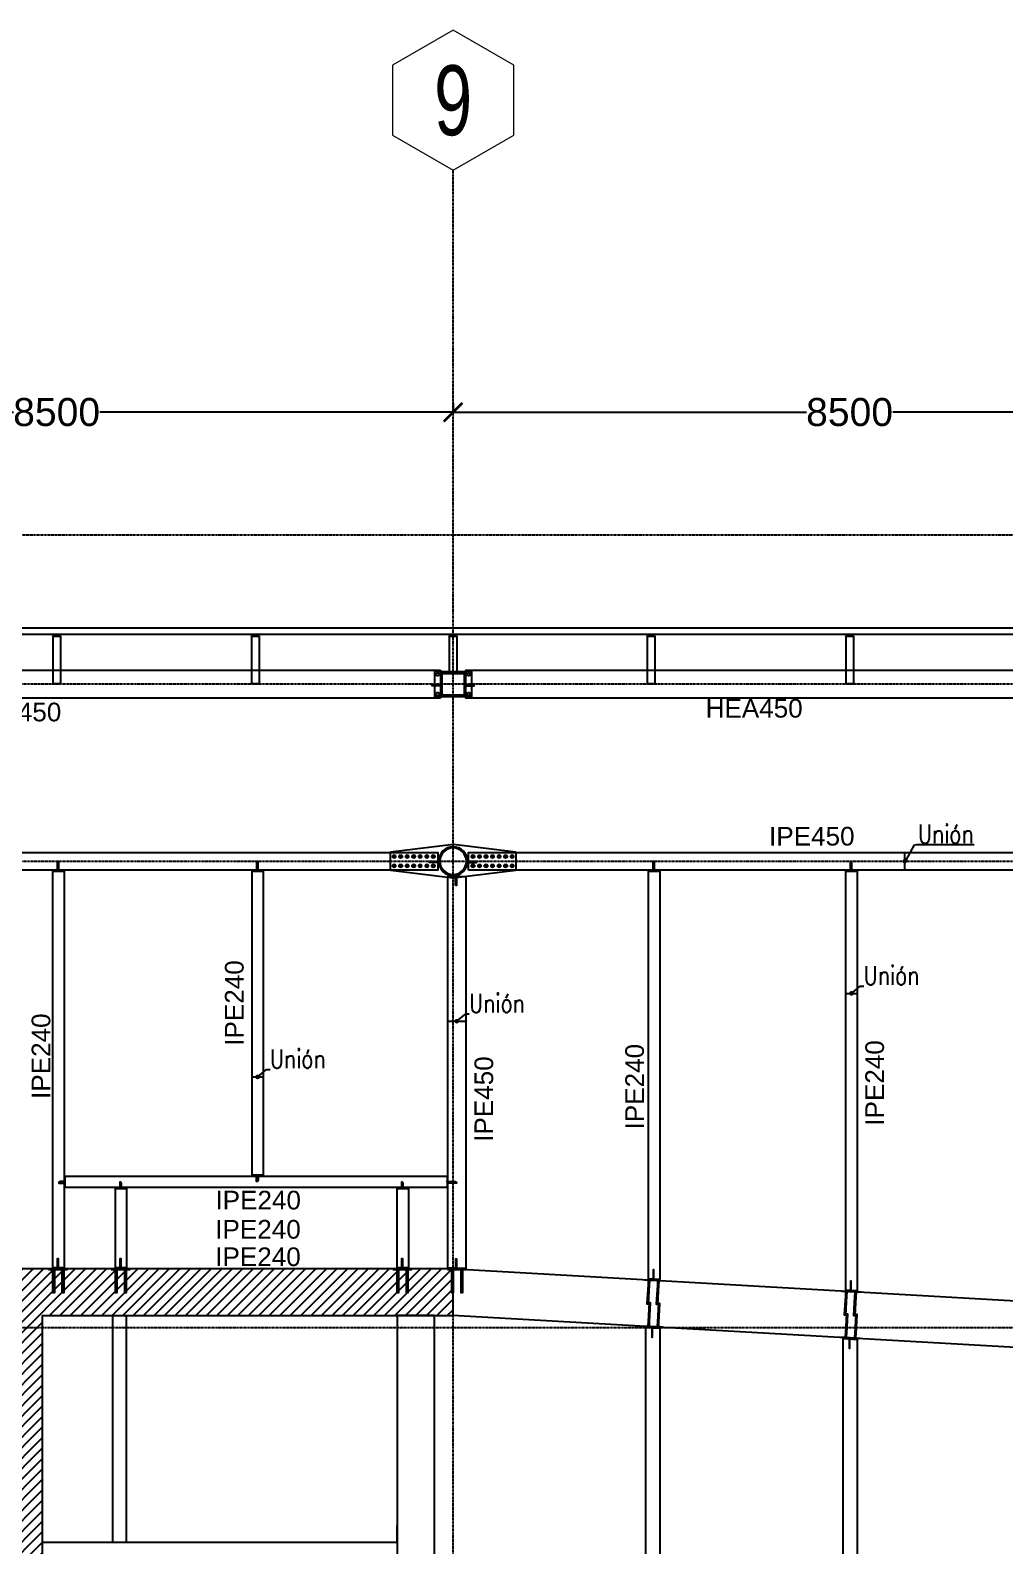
# Model space of a CAD drawing. Header units: millimetres. Extents: x -12345 to 95575, y -14368 to 31862.
# Drawn here: x 20968 to 31413, y 14663 to 30907 of the extents above; entities that cross this region are included whole.
import ezdxf
from ezdxf.enums import TextEntityAlignment as Align

# ---------------------------------------------------------------- set-up
doc = ezdxf.new("R2010")
doc.units = ezdxf.units.MM
doc.header["$LTSCALE"] = 0.95
doc.linetypes.add('DXK_LINE_DOT3', pattern=[5.9187, 2.979, -0.9799, 0.9799, -0.9799])
doc.layers.get('0').update_dxf_attribs({"color": 255})
for name, color, linetype, lineweight in [('0-3', 250, 'Continuous', 5), ('E_COLUMNAS-1', 1, 'Continuous', 25), ('E_COLUMNAS-3', 1, 'Continuous', 35), ('E_TEXTO', 3, 'Continuous', 9), ('E_VIGAS-1', 254, 'Continuous', 25), ('HCB_EJES', 1, 'DXK_LINE_DOT3', 9), ('S-COLS-HDLN-1', 52, 'Continuous', 9), ('S-COLS-HDLN-2', 52, 'Continuous', 35)]:
    doc.layers.add(name, color=color, linetype=linetype, lineweight=lineweight)
for name, color, linetype in [('COTAS', 8, 'Continuous'), ('HCB-ACH_PANT', 253, 'Continuous'), ('HCB-EJES', 1, 'Continuous'), ('HCB-PLATINAS', 5, 'Continuous'), ('HCB-ROTULOS', 2, 'Continuous'), ('HCB_PANTALLAS', 6, 'Continuous'), ('HCB_VIGAS', 4, 'Continuous'), ('UNIÒN', 6, 'Continuous')]:
    doc.layers.add(name, color=color, linetype=linetype)
doc.styles.add('CNI_COTAS', font='romans.shx', dxfattribs={"width": 0.8})
doc.styles.add('VERDANA', font='arial.ttf')
doc.dimstyles.new('1.125', dxfattribs={"dimscale": 0, "dimtxt": 300, "dimasz": 200, "dimexe": 4, "dimexo": 4, "dimgap": 15, "dimtad": 0, "dimdec": 0, "dimzin": 4, "dimdsep": 46, "dimtxsty": 'VERDANA', "dimblk": 'ARCHTICK', "dimcen": -10, "dimclrd": 256, "dimclrt": 3, "dimadec": 0, "dimazin": 0, "dimtfac": 1, "dimtdec": 0, "dimtmove": 2, "dimatfit": 0, "dimldrblk": 'OBLIQUE', "dimfxl": 0.05, "dimtolj": 1, "dimtzin": 0, "dimarcsym": 0})
doc.dimstyles.new('UNIÒN', dxfattribs={"dimscale": 0, "dimtxt": 200, "dimasz": 60, "dimexe": 4, "dimexo": 4, "dimgap": 15, "dimtad": 1, "dimdec": 0, "dimzin": 4, "dimdsep": 46, "dimtxsty": 'CNI_COTAS', "dimcen": -0.09, "dimclrd": 6, "dimclrt": 3, "dimadec": 0, "dimazin": 0, "dimtfac": 1, "dimtdec": 0, "dimtmove": 2, "dimatfit": 0, "dimfxl": 0.05, "dimtolj": 1, "dimtzin": 0, "dimarcsym": 0})

# ---------------------------------------------------------------- blocks, each defined once
blk = doc.blocks.new('EST_SFM_VIGA-METALICA-SECCION-C - EST_SFM_VIGA-METALICA-UPN160-1505289-_10_00m_N_E_-NIVEL-3 DOC')
at = {"layer": 'E_VIGAS-1'}
for p, q in [((44.822, 0.018), (-44.831, 0.018)), ((-44.831, -0.047), (44.822, -0.047))]:
    blk.add_line(p, q, dxfattribs=at)
blk = doc.blocks.new('DCTIB_CNI_EST_MOD-1A-FAC_0001_rvt-2-_10_00m_N_E_-NIVEL-3 DOC')
at = {"layer": 'E_VIGAS-1'}
for p, q in [((-61.453, 165.076), (-61.453, 165.077)), ((-61.453, 165.077), (-61.425, 165.077)), ((-61.453, 165.076), (-61.371, 165.076)), ((-61.371, 165.076), (-61.453, 165.076)), ((-61.453, 165.076), (-61.453, 164.564)), ((-61.415, 165.082), (-61.415, 165.096)), ((-61.415, 165.077), (-61.415, 165.082)), ((-61.41, 165.096), (-61.41, 165.082)), ((-61.41, 165.082), (-61.41, 165.077)), ((-61.399, 165.077), (-61.371, 165.077)), ((-61.371, 165.077), (-61.371, 165.076)), ((-61.371, 165.076), (-61.371, 164.564)), ((-59.323, 165.076), (-59.323, 165.077)), ((-59.323, 165.077), (-59.295, 165.077)), ((-59.323, 165.076), (-59.241, 165.076)), ((-59.241, 165.076), (-59.323, 165.076)), ((-59.323, 165.076), (-59.323, 164.564)), ((-59.285, 165.082), (-59.285, 165.096)), ((-59.285, 165.077), (-59.285, 165.082)), ((-59.28, 165.096), (-59.28, 165.082)), ((-59.28, 165.082), (-59.28, 165.077)), ((-59.269, 165.077), (-59.241, 165.077)), ((-59.241, 165.077), (-59.241, 165.076)), ((-59.241, 165.076), (-59.241, 164.564)), ((-57.203, 165.076), (-57.203, 165.077)), ((-57.203, 165.077), (-57.175, 165.077)), ((-57.203, 165.076), (-57.121, 165.076)), ((-57.121, 165.076), (-57.203, 165.076)), ((-57.203, 165.076), (-57.203, 164.686)), ((-57.165, 165.082), (-57.165, 165.096)), ((-57.165, 165.077), (-57.165, 165.082)), ((-57.16, 165.096), (-57.16, 165.082)), ((-57.16, 165.082), (-57.16, 165.077)), ((-57.149, 165.077), (-57.121, 165.077)), ((-57.121, 165.077), (-57.121, 165.076)), ((-57.121, 165.076), (-57.121, 164.686)), ((-55.083, 165.076), (-55.083, 165.077)), ((-55.083, 165.077), (-55.055, 165.077)), ((-55.083, 165.076), (-55.001, 165.076)), ((-55.001, 165.076), (-55.083, 165.076)), ((-55.083, 165.076), (-55.083, 164.564)), ((-55.045, 165.082), (-55.045, 165.096)), ((-55.045, 165.077), (-55.045, 165.082)), ((-55.04, 165.096), (-55.04, 165.082)), ((-55.04, 165.082), (-55.04, 165.077)), ((-55.029, 165.077), (-55.001, 165.077)), ((-55.001, 165.077), (-55.001, 165.076)), ((-55.001, 165.076), (-55.001, 164.564)), ((-52.953, 165.076), (-52.953, 165.077)), ((-52.953, 165.077), (-52.925, 165.077)), ((-52.953, 165.076), (-52.871, 165.076)), ((-52.871, 165.076), (-52.953, 165.076)), ((-52.953, 165.076), (-52.953, 164.564)), ((-52.915, 165.082), (-52.915, 165.096)), ((-52.915, 165.077), (-52.915, 165.082)), ((-52.91, 165.096), (-52.91, 165.082)), ((-52.91, 165.082), (-52.91, 165.077)), ((-52.899, 165.077), (-52.871, 165.077)), ((-52.871, 165.077), (-52.871, 165.076)), ((-52.871, 165.076), (-52.871, 164.564)), ((-61.371, 164.564), (-61.453, 164.564)), ((-59.241, 164.564), (-59.323, 164.564)), ((-57.121, 164.686), (-57.203, 164.686)), ((-55.001, 164.564), (-55.083, 164.564)), ((-52.871, 164.564), (-52.953, 164.564))]:
    blk.add_line(p, q, dxfattribs=at)
for points, knots in [([(-61.425, 165.077), (-61.424, 165.077), (-61.423, 165.077), (-61.42, 165.077), (-61.418, 165.078), (-61.416, 165.078), (-61.415, 165.08), (-61.415, 165.081), (-61.415, 165.082)], [0, 0, 0, 0, 0.142857, 0.285714, 0.428571, 0.571429, 0.785714, 1, 1, 1, 1]), ([(-61.415, 165.082), (-61.415, 165.081), (-61.415, 165.08), (-61.417, 165.078), (-61.418, 165.078), (-61.42, 165.077), (-61.421, 165.077), (-61.422, 165.077), (-61.424, 165.077), (-61.425, 165.077)], [0, 0, 0, 0, 0.285714, 0.428571, 0.571429, 0.678571, 0.732143, 0.785714, 1, 1, 1, 1]), ([(-61.399, 165.077), (-61.4, 165.077), (-61.401, 165.077), (-61.404, 165.077), (-61.406, 165.078), (-61.408, 165.078), (-61.409, 165.08), (-61.41, 165.081), (-61.41, 165.082)], [0, 0, 0, 0, 0.142857, 0.285714, 0.428571, 0.571429, 0.785714, 1, 1, 1, 1]), ([(-61.41, 165.082), (-61.41, 165.081), (-61.409, 165.08), (-61.408, 165.078), (-61.406, 165.078), (-61.405, 165.077), (-61.404, 165.077), (-61.402, 165.077), (-61.4, 165.077), (-61.399, 165.077)], [0, 0, 0, 0, 0.285714, 0.428571, 0.571429, 0.678571, 0.732143, 0.785714, 1, 1, 1, 1]), ([(-59.295, 165.077), (-59.294, 165.077), (-59.293, 165.077), (-59.29, 165.077), (-59.288, 165.078), (-59.286, 165.078), (-59.285, 165.08), (-59.285, 165.081), (-59.285, 165.082)], [0, 0, 0, 0, 0.142857, 0.285714, 0.428571, 0.571429, 0.785714, 1, 1, 1, 1]), ([(-59.285, 165.082), (-59.285, 165.081), (-59.285, 165.08), (-59.287, 165.078), (-59.288, 165.078), (-59.29, 165.077), (-59.291, 165.077), (-59.292, 165.077), (-59.294, 165.077), (-59.295, 165.077)], [0, 0, 0, 0, 0.285714, 0.428571, 0.571429, 0.678571, 0.732143, 0.785714, 1, 1, 1, 1]), ([(-59.269, 165.077), (-59.27, 165.077), (-59.271, 165.077), (-59.274, 165.077), (-59.276, 165.078), (-59.278, 165.078), (-59.279, 165.08), (-59.28, 165.081), (-59.28, 165.082)], [0, 0, 0, 0, 0.142857, 0.285714, 0.428571, 0.571429, 0.785714, 1, 1, 1, 1]), ([(-59.28, 165.082), (-59.28, 165.081), (-59.279, 165.08), (-59.278, 165.078), (-59.276, 165.078), (-59.275, 165.077), (-59.274, 165.077), (-59.272, 165.077), (-59.27, 165.077), (-59.269, 165.077)], [0, 0, 0, 0, 0.285714, 0.428571, 0.571429, 0.678571, 0.732143, 0.785714, 1, 1, 1, 1]), ([(-57.175, 165.077), (-57.174, 165.077), (-57.173, 165.077), (-57.17, 165.077), (-57.168, 165.078), (-57.166, 165.078), (-57.165, 165.08), (-57.165, 165.081), (-57.165, 165.082)], [0, 0, 0, 0, 0.142857, 0.285714, 0.428571, 0.571429, 0.785714, 1, 1, 1, 1]), ([(-57.165, 165.082), (-57.165, 165.081), (-57.165, 165.08), (-57.167, 165.078), (-57.168, 165.078), (-57.17, 165.077), (-57.171, 165.077), (-57.172, 165.077), (-57.174, 165.077), (-57.175, 165.077)], [0, 0, 0, 0, 0.285714, 0.428571, 0.571429, 0.678571, 0.732143, 0.785714, 1, 1, 1, 1]), ([(-57.149, 165.077), (-57.15, 165.077), (-57.151, 165.077), (-57.154, 165.077), (-57.156, 165.078), (-57.158, 165.078), (-57.159, 165.08), (-57.16, 165.081), (-57.16, 165.082)], [0, 0, 0, 0, 0.142857, 0.285714, 0.428571, 0.571429, 0.785714, 1, 1, 1, 1]), ([(-57.16, 165.082), (-57.16, 165.081), (-57.159, 165.08), (-57.158, 165.078), (-57.156, 165.078), (-57.155, 165.077), (-57.154, 165.077), (-57.152, 165.077), (-57.15, 165.077), (-57.149, 165.077)], [0, 0, 0, 0, 0.285714, 0.428571, 0.571429, 0.678571, 0.732143, 0.785714, 1, 1, 1, 1]), ([(-55.055, 165.077), (-55.054, 165.077), (-55.053, 165.077), (-55.05, 165.077), (-55.048, 165.078), (-55.046, 165.078), (-55.045, 165.08), (-55.045, 165.081), (-55.045, 165.082)], [0, 0, 0, 0, 0.142857, 0.285714, 0.428571, 0.571429, 0.785714, 1, 1, 1, 1]), ([(-55.045, 165.082), (-55.045, 165.081), (-55.045, 165.08), (-55.047, 165.078), (-55.048, 165.078), (-55.05, 165.077), (-55.051, 165.077), (-55.052, 165.077), (-55.054, 165.077), (-55.055, 165.077)], [0, 0, 0, 0, 0.285714, 0.428571, 0.571429, 0.678571, 0.732143, 0.785714, 1, 1, 1, 1]), ([(-55.029, 165.077), (-55.03, 165.077), (-55.031, 165.077), (-55.034, 165.077), (-55.036, 165.078), (-55.038, 165.078), (-55.039, 165.08), (-55.04, 165.081), (-55.04, 165.082)], [0, 0, 0, 0, 0.142857, 0.285714, 0.428571, 0.571429, 0.785714, 1, 1, 1, 1]), ([(-55.04, 165.082), (-55.04, 165.081), (-55.039, 165.08), (-55.038, 165.078), (-55.036, 165.078), (-55.035, 165.077), (-55.034, 165.077), (-55.032, 165.077), (-55.03, 165.077), (-55.029, 165.077)], [0, 0, 0, 0, 0.285714, 0.428571, 0.571429, 0.678571, 0.732143, 0.785714, 1, 1, 1, 1]), ([(-52.925, 165.077), (-52.924, 165.077), (-52.923, 165.077), (-52.92, 165.077), (-52.918, 165.078), (-52.916, 165.078), (-52.915, 165.08), (-52.915, 165.081), (-52.915, 165.082)], [0, 0, 0, 0, 0.142857, 0.285714, 0.428571, 0.571429, 0.785714, 1, 1, 1, 1]), ([(-52.915, 165.082), (-52.915, 165.081), (-52.915, 165.08), (-52.917, 165.078), (-52.918, 165.078), (-52.92, 165.077), (-52.921, 165.077), (-52.922, 165.077), (-52.924, 165.077), (-52.925, 165.077)], [0, 0, 0, 0, 0.285714, 0.428571, 0.571429, 0.678571, 0.732143, 0.785714, 1, 1, 1, 1]), ([(-52.899, 165.077), (-52.9, 165.077), (-52.901, 165.077), (-52.904, 165.077), (-52.906, 165.078), (-52.908, 165.078), (-52.909, 165.08), (-52.91, 165.081), (-52.91, 165.082)], [0, 0, 0, 0, 0.142857, 0.285714, 0.428571, 0.571429, 0.785714, 1, 1, 1, 1]), ([(-52.91, 165.082), (-52.91, 165.081), (-52.909, 165.08), (-52.908, 165.078), (-52.906, 165.078), (-52.905, 165.077), (-52.904, 165.077), (-52.902, 165.077), (-52.9, 165.077), (-52.899, 165.077)], [0, 0, 0, 0, 0.285714, 0.428571, 0.571429, 0.678571, 0.732143, 0.785714, 1, 1, 1, 1])]:
    blk.add_open_spline(points, degree=3, knots=knots, dxfattribs=at)
blk.add_blockref('EST_SFM_VIGA-METALICA-SECCION-C - EST_SFM_VIGA-METALICA-UPN160-1505289-_10_00m_N_E_-NIVEL-3 DOC', (-41.042, 165.143), dxfattribs=at)
blk = doc.blocks.new('EST_SCM_COLUMNA-METALICA-SECCION-CIRCULAR - EST_SCM_COLUMNA-TUBULAR-CIRCULAR_PTEØ_12__e_10_3mm-V39-_10_00m_N_E_-NIVEL-3 DOC')
at = {"layer": 'S-COLS-HDLN-1'}
h = blk.add_hatch(dxfattribs=at)
h.set_pattern_fill('FP_6', color=256, style=0, pattern_type=2)
h.set_pattern_definition([(45, (-162.662, -57.162), (-0.15909903, 0.15909903), [])])
h.paths.add_polyline_path([(-0.152, 0), (-0.144, -0.048), (-0.128, -0.082), (-0.1, -0.115), (-0.059, -0.14), (-0.02, -0.151), (0.022, -0.151), (0.063, -0.139), (0.1, -0.115), (0.131, -0.077), (0.147, -0.04), (0.152, 0), (0.146, 0.043), (0.128, 0.082), (0.095, 0.118), (0.059, 0.14), (0.02, 0.151), (-0.022, 0.151), (-0.063, 0.139), (-0.1, 0.115), (-0.131, 0.077), (-0.147, 0.04)])
h.paths.add_polyline_path([(-0.142, 0), (-0.135, 0.043), (-0.12, 0.077), (-0.093, 0.107), (-0.059, 0.129), (-0.015, 0.141), (0.022, 0.14), (0.063, 0.127), (0.095, 0.105), (0.12, 0.077), (0.136, 0.04), (0.142, 0), (0.136, -0.04), (0.12, -0.077), (0.093, -0.107), (0.059, -0.129), (0.02, -0.141), (-0.02, -0.141), (-0.063, -0.127), (-0.093, -0.107), (-0.12, -0.077), (-0.137, -0.034), (-0.138, -0.025)])
at = {"layer": 'E_COLUMNAS-1'}
for radius, start, end in [(0.152, 360, 180), (0.152, 180, 360), (0.142, 0, 180), (0.142, 180, 0)]:
    blk.add_arc((0, 0), radius, start, end, dxfattribs=at)
blk = doc.blocks.new('EST_SCM_COLUMNA-METALICA-SECCION-CUADRADA - EST_SCM_COLUMNA-TUBULAR-CUADRADA_PTEØ_250x250e_8mm-3539288-_10_00m_N_E_-NIVEL-3 DOC')
at = {"layer": 'S-COLS-HDLN-1'}
h = blk.add_hatch(dxfattribs=at)
h.set_pattern_fill('FP_26', color=256, style=0, pattern_type=2)
h.set_pattern_definition([(135, (57.162, -164.559), (-0.15909903, -0.15909903), [])])
h.paths.add_polyline_path([(0.109, -0.125), (0.12, -0.12), (0.125, -0.109), (0.125, 0.109), (0.12, 0.12), (0.109, 0.125), (-0.11, 0.124), (-0.12, 0.12), (-0.125, 0.109), (-0.125, -0.109), (-0.12, -0.12), (-0.109, -0.125), (-0.042, -0.125)])
h.paths.add_polyline_path([(-0.042, -0.117), (-0.11, -0.117), (-0.115, -0.115), (-0.117, -0.109), (-0.117, 0.109), (-0.115, 0.115), (-0.109, 0.117), (0.109, 0.117), (0.115, 0.115), (0.117, 0.109), (0.117, -0.109), (0.115, -0.115), (0.109, -0.117)])
at = {"layer": 'E_COLUMNAS-1'}
for p, q in [((-0.125, 0.109), (-0.125, -0.109)), ((-0.117, -0.109), (-0.117, 0.109)), ((0.109, 0.125), (-0.109, 0.125)), ((-0.109, 0.117), (0.109, 0.117)), ((0.117, 0.109), (0.117, -0.109)), ((0.125, -0.109), (0.125, 0.109)), ((0.109, -0.117), (-0.109, -0.117)), ((-0.109, -0.125), (0.109, -0.125))]:
    blk.add_line(p, q, dxfattribs=at)
for centre, radius, start, end in [((-0.109, 0.109), 0.016, 90, 180), ((-0.109, 0.109), 0.016, 139.7676, 178.6233), ((-0.109, 0.109), 0.016, 91.3767, 130.2324), ((-0.109, 0.109), 0.008, 90, 180), ((0.109, 0.109), 0.016, 360, 90), ((0.109, 0.109), 0.016, 49.7676, 88.6233), ((0.109, 0.109), 0.008, 0, 90), ((0.109, 0.109), 0.016, 1.3767, 40.2324), ((-0.109, -0.109), 0.016, 180, 270), ((-0.109, -0.109), 0.016, 181.3767, 220.2324), ((-0.109, -0.109), 0.016, 229.7676, 268.6233), ((-0.109, -0.109), 0.008, 180, 270), ((0.109, -0.109), 0.016, 270, 360), ((0.109, -0.109), 0.008, 270, 360), ((0.109, -0.109), 0.016, 271.3767, 310.2324), ((0.109, -0.109), 0.016, 319.7676, 358.6233)]:
    blk.add_arc(centre, radius, start, end, dxfattribs=at)
at = {"layer": 'S-COLS-HDLN-2'}
for centre, radius, start, end in [((-0.109, 0.109), 0.016, 130.4121, 139.5879), ((-0.109, 0.109), 0.008, 92.7534, 177.2466), ((0.109, 0.109), 0.008, 2.7534, 87.2466), ((0.109, 0.109), 0.016, 40.4121, 49.5879), ((-0.109, -0.109), 0.016, 220.4121, 229.5879), ((-0.109, -0.109), 0.008, 182.7534, 267.2466), ((0.109, -0.109), 0.008, 272.7534, 357.2466), ((0.109, -0.109), 0.016, 310.4121, 319.5879)]:
    blk.add_arc(centre, radius, start, end, dxfattribs=at)
blk = doc.blocks.new('Part-72574620-1953 - 1471')
at = {"color": 253}
for p, q in [((37551, 28280), (38228, 28363)), ((37551, 28080), (37551, 28280)), ((38228, 28363), (38896, 28280)), ((38896, 28280), (38896, 28080)), ((38223, 27998), (37551, 28080)), ((38896, 28080), (38223, 27998))]:
    blk.add_line(p, q, dxfattribs=at)
for start, end in [(78.75, 258.75), (258.75, 78.75)]:
    blk.add_arc((38223, 28180), 155, start, end, dxfattribs=at)
blk = doc.blocks.new('Bolt-72574620-1956 - 1471')
at = {"color": 253, "linetype": 'Continuous'}
for p, q in [((38421, 28238), (38436, 28247)), ((38421, 28221), (38421, 28238)), ((38436, 28212), (38421, 28221)), ((38421, 28138), (38436, 28147)), ((38421, 28121), (38421, 28138)), ((38436, 28112), (38421, 28121)), ((38436, 28247), (38451, 28238)), ((38451, 28221), (38436, 28212)), ((38436, 28147), (38451, 28138)), ((38451, 28121), (38436, 28112)), ((38451, 28238), (38451, 28221)), ((38451, 28138), (38451, 28121)), ((38491, 28238), (38506, 28247)), ((38491, 28221), (38491, 28238)), ((38506, 28213), (38491, 28221)), ((38491, 28138), (38506, 28147)), ((38491, 28121), (38491, 28138)), ((38506, 28113), (38491, 28121)), ((38506, 28247), (38521, 28239)), ((38521, 28221), (38506, 28213)), ((38506, 28147), (38521, 28139)), ((38521, 28121), (38506, 28113)), ((38521, 28239), (38521, 28221)), ((38521, 28139), (38521, 28121)), ((38561, 28239), (38576, 28247)), ((38561, 28221), (38561, 28239)), ((38576, 28213), (38561, 28221)), ((38561, 28139), (38576, 28147)), ((38561, 28121), (38561, 28139)), ((38576, 28113), (38561, 28121)), ((38576, 28247), (38591, 28239)), ((38591, 28221), (38576, 28213)), ((38576, 28147), (38591, 28139)), ((38591, 28121), (38576, 28113)), ((38591, 28239), (38591, 28221)), ((38591, 28139), (38591, 28121)), ((38631, 28239), (38646, 28247)), ((38631, 28221), (38631, 28239)), ((38646, 28213), (38631, 28221)), ((38631, 28139), (38646, 28147)), ((38631, 28121), (38631, 28139)), ((38646, 28113), (38631, 28121)), ((38646, 28247), (38661, 28239)), ((38661, 28221), (38646, 28213)), ((38646, 28147), (38661, 28139)), ((38661, 28121), (38646, 28113)), ((38661, 28239), (38661, 28221)), ((38661, 28139), (38661, 28121)), ((38701, 28239), (38716, 28247)), ((38701, 28221), (38701, 28239)), ((38716, 28213), (38701, 28221)), ((38701, 28139), (38716, 28147)), ((38701, 28121), (38701, 28139)), ((38716, 28113), (38701, 28121)), ((38716, 28247), (38731, 28239)), ((38731, 28221), (38716, 28213)), ((38716, 28147), (38731, 28139)), ((38731, 28121), (38716, 28113)), ((38731, 28239), (38731, 28221)), ((38731, 28139), (38731, 28121)), ((38771, 28239), (38786, 28247)), ((38771, 28221), (38771, 28239)), ((38786, 28213), (38771, 28221)), ((38771, 28139), (38786, 28147)), ((38771, 28121), (38771, 28139)), ((38786, 28113), (38771, 28121)), ((38786, 28247), (38801, 28239)), ((38801, 28221), (38786, 28213)), ((38786, 28147), (38801, 28139)), ((38801, 28121), (38786, 28113)), ((38801, 28239), (38801, 28221)), ((38801, 28139), (38801, 28121)), ((38841, 28239), (38856, 28247)), ((38841, 28221), (38841, 28239)), ((38856, 28213), (38841, 28221)), ((38841, 28139), (38856, 28147)), ((38841, 28121), (38841, 28139)), ((38856, 28113), (38841, 28121)), ((38856, 28247), (38871, 28239)), ((38871, 28221), (38856, 28213)), ((38856, 28147), (38871, 28139)), ((38871, 28121), (38856, 28113)), ((38871, 28239), (38871, 28221)), ((38871, 28139), (38871, 28121))]:
    blk.add_line(p, q, dxfattribs=at)
for centre, radius, start, end in [((38436, 28230), 11.5, 18.0268, 198.0268), ((38436, 28130), 11.5, 18.0268, 198.0268), ((38436, 28230), 11.5, 198.0268, 18.0268), ((38436, 28130), 11.5, 198.0268, 18.0268), ((38436, 28230), 10, 90.0268, 270.0268), ((38436, 28130), 10, 90.0268, 270.0268), ((38436, 28230), 10, 270.0268, 90.0268), ((38436, 28130), 10, 270.0268, 90.0268), ((38506, 28230), 11.5, 18.0268, 198.0268), ((38506, 28130), 11.5, 18.0268, 198.0268), ((38506, 28230), 11.5, 198.0268, 18.0268), ((38506, 28130), 11.5, 198.0268, 18.0268), ((38506, 28230), 10, 90.0268, 270.0268), ((38506, 28130), 10, 90.0268, 270.0268), ((38506, 28230), 10, 270.0268, 90.0268), ((38506, 28130), 10, 270.0268, 90.0268), ((38576, 28230), 11.5, 18.0268, 198.0268), ((38576, 28130), 11.5, 18.0268, 198.0268), ((38576, 28230), 11.5, 198.0268, 18.0268), ((38576, 28130), 11.5, 198.0268, 18.0268), ((38576, 28230), 10, 90.0268, 270.0268), ((38576, 28130), 10, 90.0268, 270.0268), ((38576, 28230), 10, 270.0268, 90.0268), ((38576, 28130), 10, 270.0268, 90.0268), ((38646, 28230), 11.5, 18.0268, 198.0268), ((38646, 28130), 11.5, 18.0268, 198.0268), ((38646, 28230), 11.5, 198.0268, 18.0268), ((38646, 28130), 11.5, 198.0268, 18.0268), ((38646, 28230), 10, 90.0268, 270.0268), ((38646, 28130), 10, 90.0268, 270.0268), ((38646, 28230), 10, 270.0268, 90.0268), ((38646, 28130), 10, 270.0268, 90.0268), ((38716, 28230), 11.5, 18.0268, 198.0268), ((38716, 28130), 11.5, 18.0268, 198.0268), ((38716, 28230), 11.5, 198.0268, 18.0268), ((38716, 28130), 11.5, 198.0268, 18.0268), ((38716, 28230), 10, 90.0268, 270.0268), ((38716, 28130), 10, 90.0268, 270.0268), ((38716, 28230), 10, 270.0268, 90.0268), ((38716, 28130), 10, 270.0268, 90.0268), ((38786, 28230), 11.5, 18.0268, 198.0268), ((38786, 28130), 11.5, 18.0268, 198.0268), ((38786, 28230), 11.5, 198.0268, 18.0268), ((38786, 28130), 11.5, 198.0268, 18.0268), ((38786, 28230), 10, 90.0268, 270.0268), ((38786, 28130), 10, 90.0268, 270.0268), ((38786, 28230), 10, 270.0268, 90.0268), ((38786, 28130), 10, 270.0268, 90.0268), ((38856, 28230), 11.5, 18.0268, 198.0268), ((38856, 28130), 11.5, 18.0268, 198.0268), ((38856, 28230), 11.5, 198.0268, 18.0268), ((38856, 28130), 11.5, 198.0268, 18.0268), ((38856, 28230), 10, 90.0268, 270.0268), ((38856, 28130), 10, 90.0268, 270.0268), ((38856, 28230), 10, 270.0268, 90.0268), ((38856, 28130), 10, 270.0268, 90.0268)]:
    blk.add_arc(centre, radius, start, end, dxfattribs=at)
blk = doc.blocks.new('Bolt-72574620-1957 - 1471')
at = {"color": 253, "linetype": 'Continuous'}
for p, q in [((37576, 28239), (37591, 28247)), ((37576, 28221), (37576, 28239)), ((37591, 28213), (37576, 28221)), ((37576, 28139), (37591, 28147)), ((37576, 28121), (37576, 28139)), ((37591, 28113), (37576, 28121)), ((37591, 28247), (37606, 28239)), ((37606, 28221), (37591, 28213)), ((37591, 28147), (37606, 28139)), ((37606, 28121), (37591, 28113)), ((37606, 28239), (37606, 28221)), ((37606, 28139), (37606, 28121)), ((37646, 28239), (37661, 28247)), ((37646, 28221), (37646, 28239)), ((37661, 28213), (37646, 28221)), ((37646, 28139), (37661, 28147)), ((37646, 28121), (37646, 28139)), ((37661, 28113), (37646, 28121)), ((37661, 28247), (37676, 28239)), ((37676, 28221), (37661, 28213)), ((37661, 28147), (37676, 28139)), ((37676, 28121), (37661, 28113)), ((37676, 28239), (37676, 28221)), ((37676, 28139), (37676, 28121)), ((37716, 28239), (37731, 28247)), ((37716, 28221), (37716, 28239)), ((37731, 28213), (37716, 28221)), ((37716, 28139), (37731, 28147)), ((37716, 28121), (37716, 28139)), ((37731, 28113), (37716, 28121)), ((37731, 28247), (37746, 28239)), ((37746, 28221), (37731, 28213)), ((37731, 28147), (37746, 28139)), ((37746, 28121), (37731, 28113)), ((37746, 28239), (37746, 28221)), ((37746, 28139), (37746, 28121)), ((37786, 28239), (37801, 28247)), ((37786, 28221), (37786, 28239)), ((37801, 28213), (37786, 28221)), ((37786, 28139), (37801, 28147)), ((37786, 28121), (37786, 28139)), ((37801, 28113), (37786, 28121)), ((37801, 28247), (37816, 28239)), ((37816, 28222), (37801, 28213)), ((37801, 28147), (37816, 28139)), ((37816, 28122), (37801, 28113)), ((37816, 28239), (37816, 28222)), ((37816, 28139), (37816, 28122)), ((37856, 28239), (37871, 28248)), ((37856, 28222), (37856, 28239)), ((37871, 28213), (37856, 28222)), ((37856, 28139), (37871, 28148)), ((37856, 28122), (37856, 28139)), ((37871, 28113), (37856, 28122)), ((37871, 28248), (37886, 28239)), ((37886, 28222), (37871, 28213)), ((37871, 28148), (37886, 28139)), ((37886, 28122), (37871, 28113)), ((37886, 28239), (37886, 28222)), ((37886, 28139), (37886, 28122)), ((37926, 28239), (37941, 28248)), ((37926, 28222), (37926, 28239)), ((37941, 28213), (37926, 28222)), ((37926, 28139), (37941, 28148)), ((37926, 28122), (37926, 28139)), ((37941, 28113), (37926, 28122)), ((37941, 28248), (37956, 28239)), ((37956, 28222), (37941, 28213)), ((37941, 28148), (37956, 28139)), ((37956, 28122), (37941, 28113)), ((37956, 28239), (37956, 28222)), ((37956, 28139), (37956, 28122)), ((37996, 28239), (38011, 28248)), ((37996, 28222), (37996, 28239)), ((38011, 28213), (37996, 28222)), ((37996, 28139), (38011, 28148)), ((37996, 28122), (37996, 28139)), ((38011, 28113), (37996, 28122)), ((38011, 28248), (38026, 28239)), ((38026, 28222), (38011, 28213)), ((38011, 28148), (38026, 28139)), ((38026, 28122), (38011, 28113)), ((38026, 28239), (38026, 28222)), ((38026, 28139), (38026, 28122))]:
    blk.add_line(p, q, dxfattribs=at)
for centre, radius, start, end in [((37591, 28230), 11.5, 18.0268, 198.0268), ((37591, 28130), 11.5, 18.0268, 198.0268), ((37591, 28230), 11.5, 198.0268, 18.0268), ((37591, 28130), 11.5, 198.0268, 18.0268), ((37591, 28230), 10, 90.0268, 270.0268), ((37591, 28130), 10, 90.0268, 270.0268), ((37591, 28230), 10, 270.0268, 90.0268), ((37591, 28130), 10, 270.0268, 90.0268), ((37661, 28230), 11.5, 18.0268, 198.0268), ((37661, 28130), 11.5, 18.0268, 198.0268), ((37661, 28230), 11.5, 198.0268, 18.0268), ((37661, 28130), 11.5, 198.0268, 18.0268), ((37661, 28230), 10, 90.0268, 270.0268), ((37661, 28130), 10, 90.0268, 270.0268), ((37661, 28230), 10, 270.0268, 90.0268), ((37661, 28130), 10, 270.0268, 90.0268), ((37731, 28230), 11.5, 18.0268, 198.0268), ((37731, 28130), 11.5, 18.0268, 198.0268), ((37731, 28230), 11.5, 198.0268, 18.0268), ((37731, 28130), 11.5, 198.0268, 18.0268), ((37731, 28230), 10, 90.0268, 270.0268), ((37731, 28130), 10, 90.0268, 270.0268), ((37731, 28230), 10, 270.0268, 90.0268), ((37731, 28130), 10, 270.0268, 90.0268), ((37801, 28230), 11.5, 18.0268, 198.0268), ((37801, 28130), 11.5, 18.0268, 198.0268), ((37801, 28230), 11.5, 198.0268, 18.0268), ((37801, 28130), 11.5, 198.0268, 18.0268), ((37801, 28230), 10, 90.0268, 270.0268), ((37801, 28130), 10, 90.0268, 270.0268), ((37801, 28230), 10, 270.0268, 90.0268), ((37801, 28130), 10, 270.0268, 90.0268), ((37871, 28230), 11.5, 18.0268, 198.0268), ((37871, 28130), 11.5, 18.0268, 198.0268), ((37871, 28230), 11.5, 198.0268, 18.0268), ((37871, 28130), 11.5, 198.0268, 18.0268), ((37871, 28230), 10, 90.0268, 270.0268), ((37871, 28130), 10, 90.0268, 270.0268), ((37871, 28230), 10, 270.0268, 90.0268), ((37871, 28130), 10, 270.0268, 90.0268), ((37941, 28230), 11.5, 18.0268, 198.0268), ((37941, 28130), 11.5, 18.0268, 198.0268), ((37941, 28230), 11.5, 198.0268, 18.0268), ((37941, 28130), 11.5, 198.0268, 18.0268), ((37941, 28230), 10, 90.0268, 270.0268), ((37941, 28130), 10, 90.0268, 270.0268), ((37941, 28230), 10, 270.0268, 90.0268), ((37941, 28130), 10, 270.0268, 90.0268), ((38011, 28230), 11.5, 18.0268, 198.0268), ((38011, 28130), 11.5, 18.0268, 198.0268), ((38011, 28230), 11.5, 198.0268, 18.0268), ((38011, 28130), 11.5, 198.0268, 18.0268), ((38011, 28230), 10, 90.0268, 270.0268), ((38011, 28130), 10, 90.0268, 270.0268), ((38011, 28230), 10, 270.0268, 90.0268), ((38011, 28130), 10, 270.0268, 90.0268)]:
    blk.add_arc(centre, radius, start, end, dxfattribs=at)
blk = doc.blocks.new('Bolt-72226993-2642 - 1511')
at = {"color": 253, "linetype": 'Continuous'}
for p, q in [((38039, 30182), (38047, 30197)), ((38047, 30167), (38039, 30182)), ((38047, 30197), (38065, 30197)), ((38065, 30167), (38047, 30167)), ((38065, 30197), (38073, 30182)), ((38073, 30182), (38065, 30167)), ((38374, 30182), (38382, 30197)), ((38382, 30167), (38374, 30182)), ((38382, 30197), (38400, 30197)), ((38400, 30167), (38382, 30167)), ((38400, 30197), (38408, 30182)), ((38408, 30182), (38400, 30167)), ((38039, 29972), (38047, 29987)), ((38047, 29957), (38039, 29972)), ((38047, 29987), (38065, 29987)), ((38065, 29957), (38047, 29957)), ((38065, 29987), (38073, 29972)), ((38073, 29972), (38065, 29957)), ((38374, 29972), (38382, 29987)), ((38382, 29957), (38374, 29972)), ((38382, 29987), (38400, 29987)), ((38400, 29957), (38382, 29957)), ((38400, 29987), (38408, 29972)), ((38408, 29972), (38400, 29957))]:
    blk.add_line(p, q, dxfattribs=at)
blk = doc.blocks.new('Part-72226993-2641 - 1511')
at = {"color": 8, "linetype": 'Continuous'}
for p, q in [((38026, 30212), (38421, 30212)), ((38026, 29942), (38026, 30212)), ((38421, 30212), (38421, 29942)), ((38421, 29942), (38026, 29942))]:
    blk.add_line(p, q, dxfattribs=at)
blk = doc.blocks.new('_ArchTick')
at = {"color": 0, "linetype": 'ByBlock', "const_width": 0.15}
blk.add_lwpolyline([(-0.5, -0.5), (0.5, 0.5)], dxfattribs=at)
blk = doc.blocks.new('*D601')
at = {"layer": 'COTAS', "lineweight": -2, "transparency": 16777216}
for p, q in [((17000, 26813), (20787, 26813)), ((25500, 26813), (21713, 26813))]:
    blk.add_line(p, q, dxfattribs=at)
at = {"layer": 'COTAS', "color": 0, "lineweight": -2, "transparency": 16777216}
blk.add_line((25500, 26906), (25500, 26809), dxfattribs=at)
at = {"layer": 'Defpoints', "color": 0, "transparency": 16777216}
for p in [(17000, 26813), (25500, 26910), (25500, 26813)]:
    blk.add_point(p, dxfattribs=at)
at = {"layer": 'COTAS', "lineweight": -2, "transparency": 16777216, "xscale": 200, "yscale": 200, "zscale": 200, "rotation": 180}
blk.add_blockref('_ArchTick', (17000, 26813), dxfattribs=at)
at = {"layer": 'COTAS', "lineweight": -2, "transparency": 16777216, "xscale": 200, "yscale": 200, "zscale": 200}
blk.add_blockref('_ArchTick', (25500, 26813), dxfattribs=at)
at = {"layer": 'COTAS', "color": 3, "transparency": 16777216, "insert": (21250, 26813), "char_height": 300, "attachment_point": 5, "style": 'VERDANA'}
blk.add_mtext('\\A1;8500', dxfattribs=at)
blk = doc.blocks.new('_Oblique')
at = {"color": 0, "linetype": 'ByBlock', "lineweight": -2}
blk.add_line((-0.5, -0.5), (0.5, 0.5), dxfattribs=at)
blk = doc.blocks.new('*D602')
at = {"layer": 'COTAS', "color": 0, "lineweight": -2, "transparency": 16777216}
blk.add_line((34000, 27034), (34000, 26809), dxfattribs=at)
at = {"layer": 'COTAS', "lineweight": -2, "transparency": 16777216}
for p, q in [((25500, 26813), (29287, 26813)), ((34000, 26813), (30213, 26813))]:
    blk.add_line(p, q, dxfattribs=at)
at = {"layer": 'Defpoints', "color": 0, "transparency": 16777216}
for p in [(34000, 27038), (25500, 26813), (34000, 26813)]:
    blk.add_point(p, dxfattribs=at)
at = {"layer": 'COTAS', "lineweight": -2, "transparency": 16777216, "xscale": 200, "yscale": 200, "zscale": 200, "rotation": 180}
blk.add_blockref('_ArchTick', (25500, 26813), dxfattribs=at)
at = {"layer": 'COTAS', "lineweight": -2, "transparency": 16777216, "xscale": 200, "yscale": 200, "zscale": 200}
blk.add_blockref('_ArchTick', (34000, 26813), dxfattribs=at)
at = {"layer": 'COTAS', "color": 3, "transparency": 16777216, "insert": (29750, 26813), "char_height": 300, "attachment_point": 5, "style": 'VERDANA'}
blk.add_mtext('\\A1;8500', dxfattribs=at)

msp = doc.modelspace()

# ---------------------------------------------------------------- hatches: boundary and pattern name
at = {"layer": 'HCB-ACH_PANT'}
h = msp.add_hatch(dxfattribs=at)
h.set_pattern_fill('ANSI31', color=256, scale=25)
h.set_pattern_definition([(45, (-12679.4, -55448.78), (-56.1266, 56.1266), [])])
h.paths.add_polyline_path([(17000.2, 8370.1), (17000.2, 7870.1), (25500.2, 7870.1), (25500.2, 8370.1), (21100.2, 8370.1), (21100.2, 17130.1), (25500.2, 17130.1), (25500.2, 17630.1), (17000.2, 17630.1), (17000.2, 17130.1), (20700.2, 17130.1), (20700.2, 8370.1)])

# ---------------------------------------------------------------- linework, layer by layer
at = {"layer": 'E_VIGAS-1', "color": 30, "true_color": 0xf26722}
for p, q in [((25469.2, 17632.3), (38806.6, 16875.2)), ((38700.2, 16380.4), (25492.9, 17130.1)), ((24900.2, 14700.1), (24900.2, 14880.1)), ((21100.2, 14700.1), (24900.2, 14700.2))]:
    msp.add_line(p, q, dxfattribs=at)
msp.add_lwpolyline([(21850.2, 17130.1), (21850.2, 14700.1), (22000.2, 14700.1), (22000.2, 17130.1)], dxfattribs=at)
msp.add_lwpolyline([(25300.2, 8370.1), (25300.2, 17130.1), (24900.2, 17130.1), (24900.2, 8370.1)], close=True, dxfattribs=at)
at = {"layer": 'HCB-EJES', "linetype": 'DXK_LINE_DOT3'}
for p, q in [((25500, -3906.8), (25500, 29407)), ((-10844.5, 25500), (94075, 25500)), ((-6888.4, 23900.1), (90118.8, 23900.1)), ((-6888.4, 22000), (90118.8, 22000)), ((-10844.5, 17000), (94075, 17000))]:
    msp.add_line(p, q, dxfattribs=at)
at = {"layer": 'HCB-PLATINAS', "color": 4}
for points in [[(21163.9, 17624.1), (21363.9, 17624.1), (21363.9, 17630.1), (21163.9, 17630.1)], [(21834.1, 17624.1), (22034.1, 17624.1), (22034.1, 17630.1), (21834.1, 17630.1)], [(24854.1, 17624.1), (25054.1, 17624.1), (25054.1, 17630.1), (24854.1, 17630.1)], [(25440.1, 17621.5), (25640.1, 17621.5), (25640.1, 17622.6), (25553.2, 17627.5), (25440.1, 17627.5)], [(27753.9, 17496.6), (27554.3, 17507.9), (27554.6, 17513.9), (27754.3, 17502.5)], [(29868.9, 17376.5), (29669.3, 17387.9), (29669.6, 17393.8), (29869.3, 17382.5)], [(27541.1, 17019.9), (27740.7, 17008.5), (27740.4, 17002.5), (27540.7, 17013.9)], [(29656.1, 16899.8), (29855.7, 16888.5), (29855.4, 16882.5), (29655.7, 16893.8)]]:
    msp.add_lwpolyline(points, close=True, dxfattribs=at)
at = {"layer": 'HCB-PLATINAS', "color": 5}
for points in [[(21214.4, 17622.6), (21218, 17624.1), (21221.6, 17622.6), (21223.7, 17621.8), (21226, 17616.1), (21226, 17578.6), (21226, 17374.1), (21210, 17374.1), (21210, 17578.6), (21210, 17616.1), (21212.3, 17621.8)], [(21314.4, 17622.6), (21318, 17624.1), (21321.6, 17622.6), (21323.7, 17621.8), (21326, 17616.1), (21326, 17578.6), (21326, 17374.1), (21310, 17374.1), (21310, 17578.6), (21310, 17616.1), (21312.3, 17621.8)], [(21884.5, 17622.6), (21888.2, 17624.1), (21891.8, 17622.6), (21893.8, 17621.8), (21896.2, 17616.1), (21896.2, 17578.6), (21896.2, 17374.1), (21880.2, 17374.1), (21880.2, 17578.6), (21880.2, 17616.1), (21882.5, 17621.8)], [(21984.5, 17622.6), (21988.2, 17624.1), (21991.8, 17622.6), (21993.8, 17621.8), (21996.2, 17616.1), (21996.2, 17578.6), (21996.2, 17374.1), (21980.2, 17374.1), (21980.2, 17578.6), (21980.2, 17616.1), (21982.5, 17621.8)], [(24904.5, 17622.6), (24908.2, 17624.1), (24911.8, 17622.6), (24913.8, 17621.8), (24916.2, 17616.1), (24916.2, 17578.6), (24916.2, 17374.1), (24900.2, 17374.1), (24900.2, 17578.6), (24900.2, 17616.1), (24902.5, 17621.8)], [(25004.5, 17622.6), (25008.2, 17624.1), (25011.8, 17622.6), (25013.8, 17621.8), (25016.2, 17616.1), (25016.2, 17578.6), (25016.2, 17374.1), (25000.2, 17374.1), (25000.2, 17578.6), (25000.2, 17616.1), (25002.5, 17621.8)], [(25490, 17620), (25493.6, 17621.5), (25497.2, 17620), (25499.3, 17619.2), (25501.6, 17613.5), (25501.6, 17576), (25501.6, 17371.5), (25485.6, 17371.5), (25485.6, 17576), (25485.6, 17613.5), (25487.9, 17619.2)], [(25590, 17620), (25593.6, 17621.5), (25597.2, 17620), (25599.3, 17619.2), (25601.6, 17613.5), (25601.6, 17576), (25601.6, 17371.5), (25585.6, 17371.5), (25585.6, 17576), (25585.6, 17613.5), (25587.9, 17619.2)], [(27603.6, 17503.6), (27600.1, 17505.3), (27596.4, 17504), (27594.3, 17503.3), (27591.6, 17497.8), (27589.5, 17460.3), (27577.9, 17256.2), (27593.9, 17255.3), (27605.5, 17459.4), (27607.6, 17496.9), (27605.6, 17502.6)], [(27703.4, 17497.9), (27699.9, 17499.6), (27696.2, 17498.3), (27694.1, 17497.6), (27691.5, 17492.1), (27689.3, 17454.7), (27677.7, 17250.5), (27693.7, 17249.6), (27705.3, 17453.7), (27707.5, 17491.2), (27705.4, 17497)], [(29718.6, 17383.5), (29715.1, 17385.2), (29711.4, 17384), (29709.3, 17383.2), (29706.6, 17377.7), (29704.5, 17340.3), (29692.9, 17136.1), (29708.9, 17135.2), (29720.5, 17339.4), (29722.6, 17376.8), (29720.6, 17382.6)], [(27591.6, 17018.5), (27595.1, 17016.8), (27598.8, 17018.1), (27600.9, 17018.8), (27603.5, 17024.4), (27605.7, 17061.8), (27617.3, 17266), (27601.3, 17266.9), (27589.7, 17062.7), (27587.5, 17025.3), (27589.6, 17019.5)], [(27691.4, 17012.8), (27694.9, 17011.1), (27698.6, 17012.4), (27700.7, 17013.2), (27703.4, 17018.7), (27705.5, 17056.1), (27717.1, 17260.3), (27701.1, 17261.2), (27689.5, 17057), (27687.4, 17019.6), (27689.4, 17013.8)], [(29818.4, 17377.9), (29814.9, 17379.6), (29811.2, 17378.3), (29809.1, 17377.5), (29806.5, 17372), (29804.3, 17334.6), (29792.7, 17130.4), (29808.7, 17129.5), (29820.3, 17333.7), (29822.5, 17371.1), (29820.4, 17376.9)], [(29706.6, 16898.5), (29710.1, 16896.8), (29713.8, 16898.1), (29715.9, 16898.8), (29718.5, 16904.3), (29720.7, 16941.7), (29732.3, 17145.9), (29716.3, 17146.8), (29704.7, 16942.6), (29702.5, 16905.2), (29704.6, 16899.4)], [(29806.4, 16892.8), (29809.9, 16891.1), (29813.6, 16892.4), (29815.7, 16893.1), (29818.4, 16898.6), (29820.5, 16936.1), (29832.1, 17140.2), (29816.1, 17141.1), (29804.5, 16937), (29802.4, 16899.5), (29804.4, 16893.7)]]:
    msp.add_lwpolyline(points, close=True, dxfattribs=at)
at = {"layer": 'HCB_EJES', "color": 40, "linetype": 'ByBlock', "true_color": 0xf8d731}
msp.add_lwpolyline([(24850.5, 29782), (25500, 29407), (26149.5, 29782), (26149.5, 30532), (25500, 30907), (24850.5, 30532)], close=True, dxfattribs=at)
at = {"layer": 'HCB_PANTALLAS'}
msp.add_lwpolyline([(17000.2, 7870.1), (25500.2, 7870.1), (25500.2, 8370.1), (21100.2, 8370.1), (21100.2, 17130.1), (25500.2, 17130.1), (25500.2, 17630.1), (17000.2, 17630.1), (17000, 17130.1), (20700.2, 17130.1), (20700.2, 8370.1), (17000.2, 8370.1)], close=True, dxfattribs=at)
at = {"layer": 'HCB_VIGAS'}
msp.add_line((25365, 24046.9), (25365, 23746.9), dxfattribs=at)
for points in [[(25365, 23746.9), (17375.2, 23746.9), (17214.6, 23746.9), (17204.6, 23746.9), (17204.6, 24046.9), (17375.2, 24046.9), (25365, 24046.9)], [(33875, 23755.6), (33875, 23746.9), (25635, 23746.9), (25635, 24046.9), (33875, 24046.9), (33875, 24038.1)], [(25625, 23881.2), (25725, 23880.9), (25725, 23891.1), (25627.1, 23891.2), (25625, 23891.2), (25625, 23881.2)], [(17375.6, 22095), (25334.9, 22095), (25334.9, 21905), (17376.5, 21905)], [(25652.3, 21985.3), (25752.3, 21985.1), (25752.3, 21995.1), (25654.4, 21995.3), (25652.3, 21995.3), (25652.3, 21985.3)], [(25432.3, 18503.2), (21340, 18503.2), (21340, 18623.2), (25435, 18623.2), (25435, 18503.2), (24900.2, 18503.2)]]:
    msp.add_lwpolyline(points, dxfattribs=at)
for points in [[(25275, 23891.1), (25373, 23891.1), (25375, 23891.1), (25375, 23881.1), (25373.9, 23881.1), (25275, 23881.1)], [(25665.1, 21905), (25665.1, 22095), (33834.9, 22095), (33834.9, 21905)], [(21256.5, 21905), (21266.5, 21905), (21266.5, 21995.3), (21256.5, 21995.3)], [(21266.5, 21895), (21273.6, 21895), (21273.6, 21989.9), (21266.5, 21989.9)], [(23391.5, 21905), (23401.5, 21905), (23401.5, 21995.3), (23391.5, 21995.3)], [(23401.5, 21895), (23408.6, 21895), (23408.6, 21989.9), (23401.5, 21989.9)], [(25247.7, 21995.3), (25345.6, 21995.3), (25347.7, 21995.3), (25347.7, 21985.3), (25346.6, 21985.3), (25247.7, 21985.3)], [(27641.5, 21905), (27651.5, 21905), (27651.5, 21995.3), (27641.5, 21995.3)], [(27651.5, 21895), (27658.6, 21895), (27658.6, 21989.9), (27651.5, 21989.9)], [(29756.5, 21905), (29766.5, 21905), (29766.5, 21995.3), (29756.5, 21995.3)], [(29766.5, 21895), (29773.6, 21895), (29773.6, 21989.9), (29766.5, 21989.9)], [(21210, 17640.1), (21210, 21895), (21330, 21895), (21330, 17640.1)], [(23345, 21895), (23465, 21895), (23465, 18633.2), (23345, 18633.2)], [(25445, 17640.1), (25445, 21834.9), (25635, 21834.9), (25635, 17632.9)], [(25525.3, 21739.9), (25525.3, 21848.7), (25525.3, 21849.9), (25535.3, 21849.9), (25535.3, 21847.7), (25535.3, 21739.9)], [(27595, 17521.6), (27595, 21895), (27715, 21895), (27715, 17514.8)], [(29710, 17401.5), (29710, 21895), (29830, 21895), (29830, 17394.7)], [(21330, 18549.6), (21330, 18559.6), (21273.1, 18559.6), (21273.1, 18549.6)], [(21340, 18559.6), (21340, 18566.7), (21283.1, 18566.7), (21283.1, 18559.6)], [(21926.6, 18503.2), (21936.6, 18503.2), (21936.6, 18560.1), (21926.6, 18560.1)], [(21936.6, 18493.2), (21943.7, 18493.2), (21943.7, 18550.1), (21936.6, 18550.1)], [(23391.5, 18623.2), (23401.5, 18623.2), (23401.5, 18566.3), (23391.5, 18566.3)], [(23401.5, 18633.2), (23408.6, 18633.2), (23408.6, 18576.3), (23401.5, 18576.3)], [(24946.6, 18503.2), (24956.6, 18503.2), (24956.6, 18560.1), (24946.6, 18560.1)], [(24956.6, 18493.2), (24963.7, 18493.2), (24963.7, 18550.1), (24956.6, 18550.1)], [(25435, 18559.6), (25435, 18566.7), (25525.3, 18566.7), (25525.3, 18559.6)], [(25445, 18549.6), (25445, 18559.6), (25535.3, 18559.6), (25535.3, 18549.6)], [(21880.2, 17640.1), (21880.2, 18493.2), (22000.2, 18493.2), (22000.2, 17640.1)], [(24900.2, 17640.1), (24900.2, 18493.2), (25020.2, 18493.2), (25020.2, 17640.1)], [(21266.9, 17630.1), (21260.9, 17630.1), (21260.9, 17640.1), (21260.9, 17740.1), (21266.9, 17740.1), (21266.9, 17640.1)], [(21937.1, 17630.1), (21931.1, 17630.1), (21931.1, 17640.1), (21931.1, 17740.1), (21937.1, 17740.1), (21937.1, 17640.1)], [(24957.1, 17630.1), (24951.1, 17630.1), (24951.1, 17640.1), (24951.1, 17740.1), (24957.1, 17740.1), (24957.1, 17640.1)], [(25535.3, 17627.5), (25529.3, 17627.5), (25529.3, 17637.8), (25529.3, 17737.8), (25535.3, 17737.8), (25535.3, 17637.8)], [(27645.4, 17508.7), (27651.5, 17508.4), (27651.5, 17518.9), (27651.5, 17618.9), (27645.5, 17618.9), (27645.5, 17518.9)], [(29760.4, 17388.7), (29766.5, 17388.3), (29766.5, 17398.9), (29766.5, 17498.9), (29760.5, 17498.9), (29760.5, 17398.9)], [(27565, 8499.3), (27565, 17002.5), (27715, 16994), (27715, 8507.8)], [(27636.5, 17008.4), (27630.4, 17008.8), (27630.4, 16898.2), (27636.4, 16898.2)], [(29680, 8619.2), (29680, 16882.4), (29830, 16873.9), (29830, 8627.7)], [(29751.9, 16888.4), (29745.9, 16888.7), (29745.9, 16878.2), (29745.9, 16778.2), (29751.9, 16778.2), (29751.9, 16878.2)]]:
    msp.add_lwpolyline(points, close=True, dxfattribs=at)
at = {"layer": 'UNIÒN'}
for points in [[(30341.9, 21904.9), (30341.9, 22093.9)], [(29710, 20583.5), (29830, 20583.5)], [(25445, 20285.1), (25635, 20285.1)], [(23345, 19688.2), (23465, 19688.2)]]:
    msp.add_lwpolyline(points, dxfattribs=at)
at = {"layer": 'UNIÒN', "color": 2, "const_width": 25}
for points in [[(30341.9, 21987.4, 1), (30341.9, 22012.4, 1)], [(29757.5, 20583.5, 1), (29782.5, 20583.5, 1)], [(25527.4, 20285.1, 1), (25552.4, 20285.1, 1)], [(23392.5, 19688.2, 1), (23417.5, 19688.2, 1)]]:
    msp.add_lwpolyline(points, format="xyb", close=True, dxfattribs=at)

# ---------------------------------------------------------------- block references
for name in ['Part-72226993-2641 - 1511', 'Bolt-72226993-2642 - 1511', 'Part-72574620-1953 - 1471', 'Bolt-72574620-1957 - 1471', 'Bolt-72574620-1956 - 1471']:
    msp.add_blockref(name, (-12723.3, -6180))
at = {"layer": '0-3', "lineweight": 0, "xscale": 1000.000000003685, "yscale": 1000.000000003685, "zscale": 1000.000000003685}
msp.add_blockref('DCTIB_CNI_EST_MOD-1A-FAC_0001_rvt-2-_10_00m_N_E_-NIVEL-3 DOC', (82662.1, -140662.4), dxfattribs=at)
at = {"layer": 'E_COLUMNAS-3'}
for xscale, yscale, zscale in [(1000.000000003685, 1000.000000003685, 1000.000000003685), (999.9999999999967, 999.9999999999967, 999.9999999999967)]:
    msp.add_blockref('EST_SCM_COLUMNA-METALICA-SECCION-CUADRADA - EST_SCM_COLUMNA-TUBULAR-CUADRADA_PTEØ_250x250e_8mm-3539288-_10_00m_N_E_-NIVEL-3 DOC', (25500, 23896.9), dxfattribs=dict(at, xscale=xscale, yscale=yscale, zscale=zscale))
at = {"layer": 'E_COLUMNAS-3', "rotation": 89.9999999999999}
for xscale, yscale, zscale in [(1000.000000003685, 1000.000000003685, 1000.000000003685), (999.9999999999967, 999.9999999999967, 999.9999999999967)]:
    msp.add_blockref('EST_SCM_COLUMNA-METALICA-SECCION-CIRCULAR - EST_SCM_COLUMNA-TUBULAR-CIRCULAR_PTEØ_12__e_10_3mm-V39-_10_00m_N_E_-NIVEL-3 DOC', (25500, 22000), dxfattribs=dict(at, xscale=xscale, yscale=yscale, zscale=zscale))

# ---------------------------------------------------------------- texts
at = {"layer": 'E_TEXTO', "style": 'VERDANA'}
for s, p in [('HEA450', (28726.9, 23539.5)), ('HEA450', (20779.9, 23499.2)), ('IPE450', (29345.3, 22168)), ('IPE240', (23410.6, 18267.1)), ('IPE240', (23408.7, 17954.4)), ('IPE240', (23408.7, 17659.8))]:
    msp.add_text(s, height=200, dxfattribs=at).set_placement(p, align=Align.CENTER)
for s, p in [('IPE240', (23254.3, 20480.3)), ('IPE240', (21182.3, 19910.1)), ('IPE240', (27545.4, 19583.5)), ('IPE240', (30118.7, 19623.2)), ('IPE450', (25929.2, 19450.1))]:
    msp.add_text(s, height=200, rotation=90, dxfattribs=at).set_placement(p, align=Align.CENTER)
at = {"layer": 'HCB-ROTULOS', "color": 4, "style": 'VERDANA', "width": 0.7}
msp.add_text('9', height=750, dxfattribs=at).set_placement((25500, 30157), align=Align.MIDDLE_CENTER)
at = {"layer": 'UNIÒN', "color": 3, "char_height": 200, "attachment_point": 7, "style": 'CNI_COTAS'}
for insert in [(30483.4, 22192.6), (29901.6, 20676.4), (25671.5, 20378), (23536.6, 19781.1)]:
    msp.add_mtext('Unión', dxfattribs=dict(at, insert=insert))

# ---------------------------------------------------------------- dimensions: what is measured, and where the dimension line sits
at = {"layer": 'COTAS'}
for base, p1, p2, picture, middle in [((25500, 26813.3), (17000, 26813.3), (25500, 26909.9), '*D601', (21250, 26813.3)), ((34000, 26813.3), (25500, 26813.3), (34000, 27037.9), '*D602', (29750, 26813.3))]:
    dim = msp.add_linear_dim(base=base, p1=p1, p2=p2, dimstyle='1.125', override={"dimscale": 1}, dxfattribs=at)
    dim.commit()
    dim.dimension.update_dxf_attribs({"geometry": picture, "text_midpoint": middle})

# ---------------------------------------------------------------- leaders
at = {"layer": 'UNIÒN', "annotation_type": 0, "has_hookline": 1, "hookline_direction": 0, "text_width": 601.9}
msp.add_leader([(30353.6, 22004.5), (30446.9, 22175.4), (30468.4, 22177.6)], dimstyle='UNIÒN', override={"dimscale": 1}, dxfattribs=at)
at = {"layer": 'UNIÒN', "annotation_type": 0, "has_hookline": 1, "hookline_direction": 0}
for points in [[(29770, 20583.5), (29865.1, 20661.4), (29886.6, 20661.4)], [(25539.9, 20285.1), (25635, 20363), (25656.5, 20363)], [(23405, 19688.2), (23500.1, 19766.1), (23521.6, 19766.1)]]:
    msp.add_leader(points, dimstyle='UNIÒN', override={"dimscale": 1}, dxfattribs=at)

doc.saveas('drawing.dxf')
